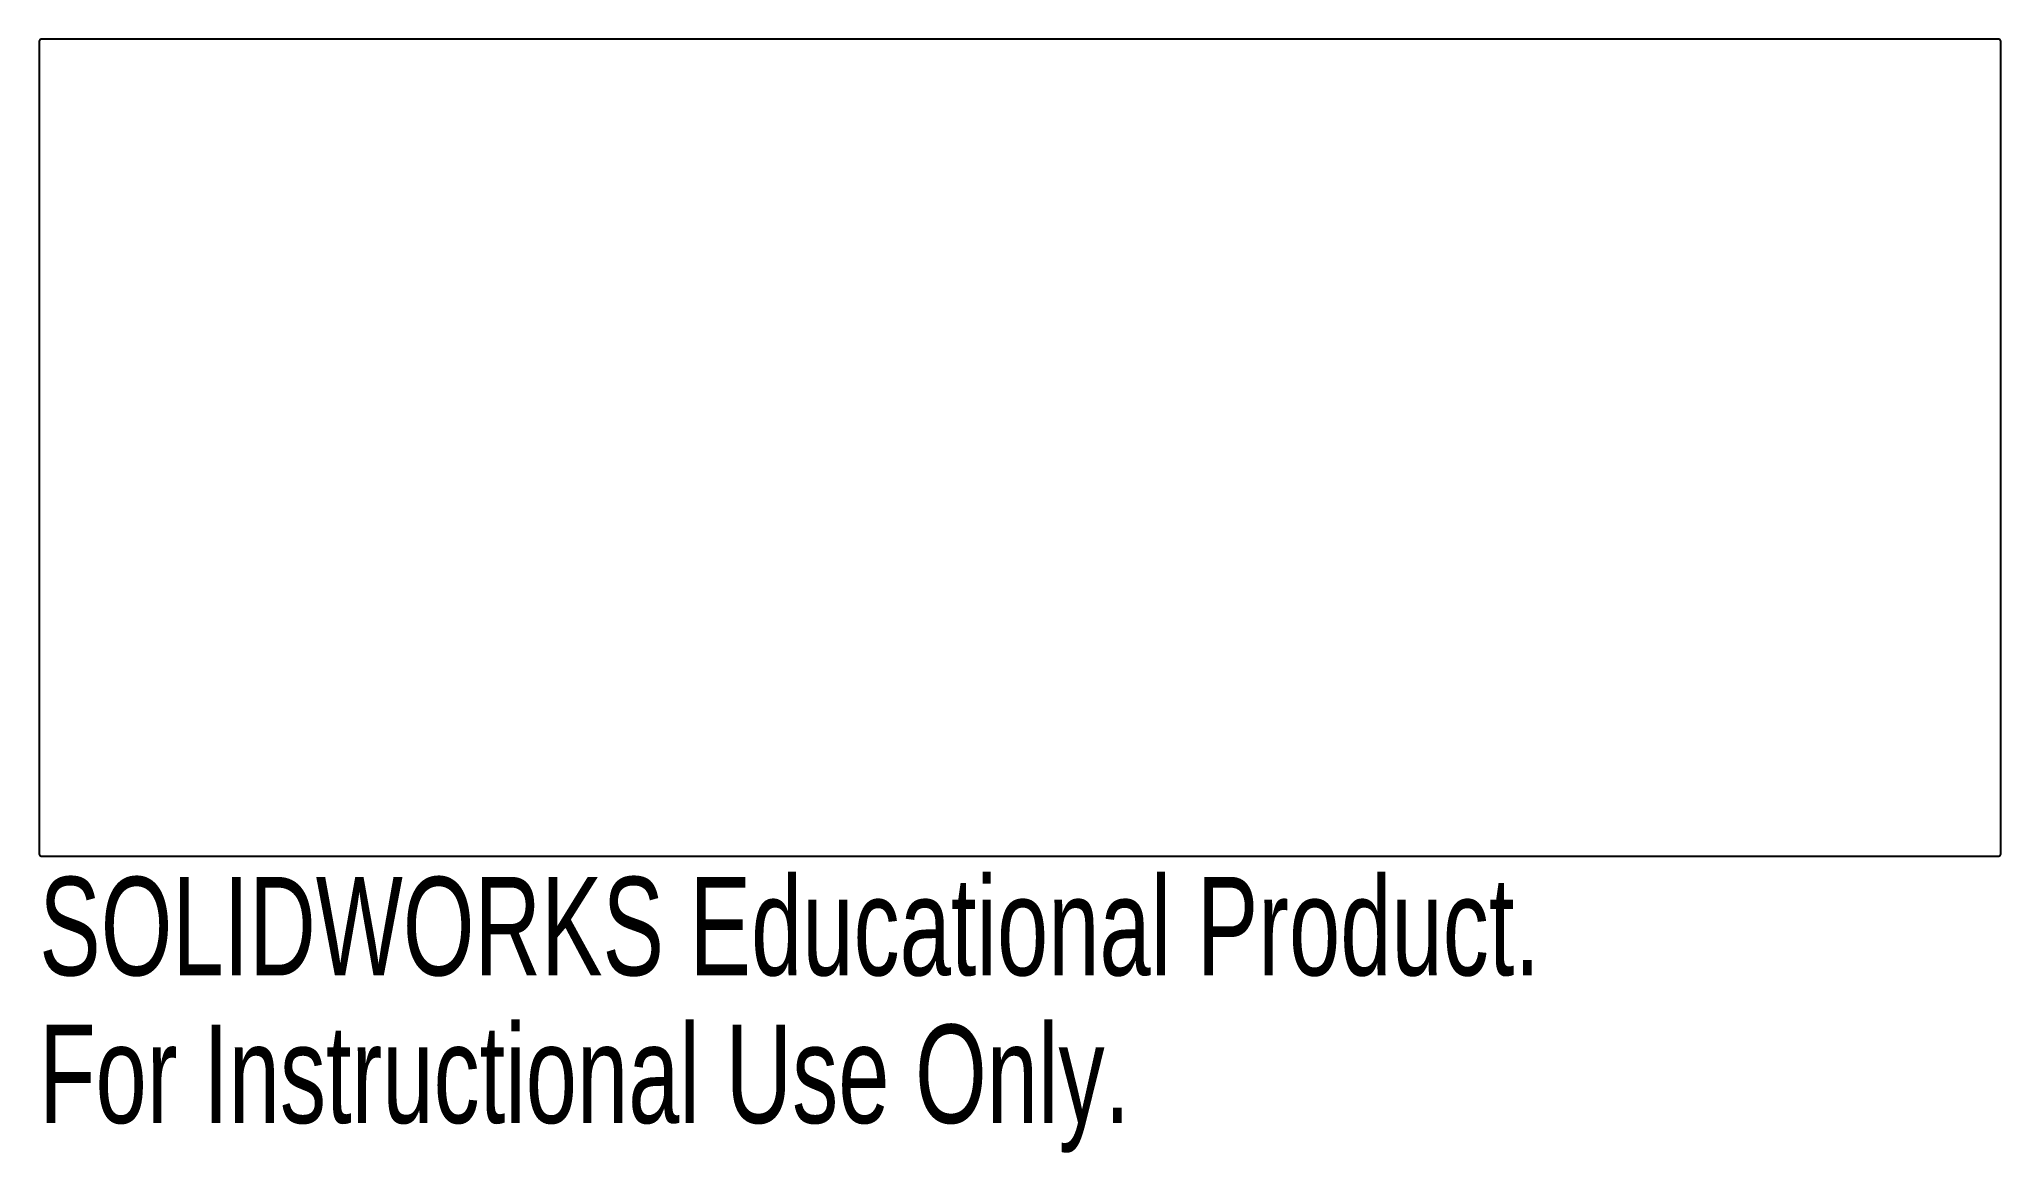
# Model space of a CAD drawing. Header units: millimetres. Extents: x -48.1 to 48.1, y -34.6 to 20.1.
import ezdxf

# ---------------------------------------------------------------- set-up
doc = ezdxf.new("R2010")
doc.units = ezdxf.units.MM
doc.styles.add('SLDTEXTSTYLE0', font='TXT', dxfattribs={"width": 0.7})

msp = doc.modelspace()

# ---------------------------------------------------------------- linework, layer by layer
at = {"color": 7, "linetype": 'Continuous', "lineweight": 25}
for p, q in [((-48.15, 19.95), (-48.15, -19.95)), ((48.05, 20.05), (-48.05, 20.05)), ((48.15, -19.95), (48.15, 19.95)), ((-48.05, -20.05), (48.05, -20.05))]:
    msp.add_line(p, q, dxfattribs=at)
for centre, start, end in [((-48.05, 19.95), 90, 180), ((48.05, 19.95), 0, 90), ((-48.05, -19.95), 180, 270), ((48.05, -19.95), 270, 0)]:
    msp.add_arc(centre, 0.1, start, end, dxfattribs=at)

# ---------------------------------------------------------------- texts
at = {"color": 7, "linetype": 'Continuous', "char_height": 4.83362, "attachment_point": 1, "style": 'SLDTEXTSTYLE0'}
for s, insert in [('SOLIDWORKS Educational Product.', (-48.15, -21.07)), ('For Instructional Use Only.', (-48.15, -28.32))]:
    msp.add_mtext(s, dxfattribs=dict(at, insert=insert))

doc.saveas('drawing.dxf')
